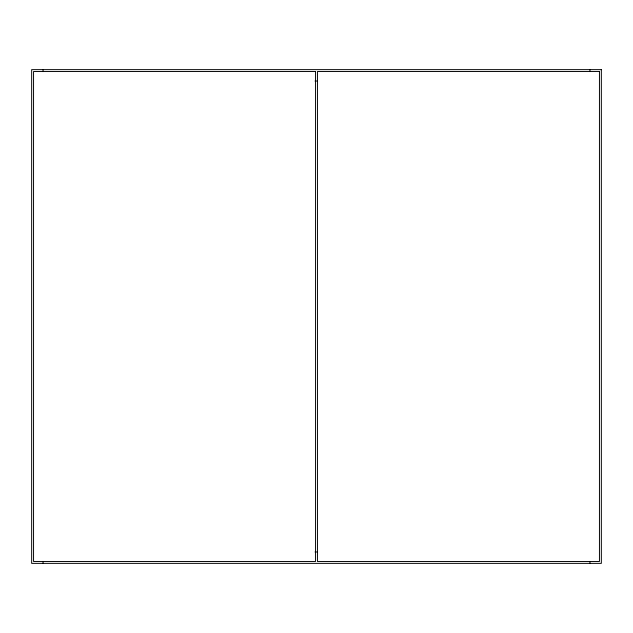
<?xml version="1.0" encoding="UTF-8"?>
<svg xmlns="http://www.w3.org/2000/svg" width="633" height="633" viewBox="0 0 633 633"><rect width="100%" height="100%" fill="white"/><g stroke="black" fill="none" stroke-linecap="round" stroke-linejoin="round"><path stroke-width="0.95" d="M315.02 81.024L316.991 81.024M315.02 551.976L316.991 551.976M589.956 69.63L589.956 71.608M589.956 561.392L589.956 563.37M43.044 69.63L43.044 71.608M43.044 561.392L43.044 563.37M601.35 69.63L31.65 69.63L31.65 563.37L601.35 563.37L601.35 69.63M315.55 71.529L33.549 71.529L33.549 561.471L315.55 561.471L315.55 71.529M599.451 71.529L317.45 71.529L317.45 561.471L599.451 561.471L599.451 71.529"/></g></svg>
